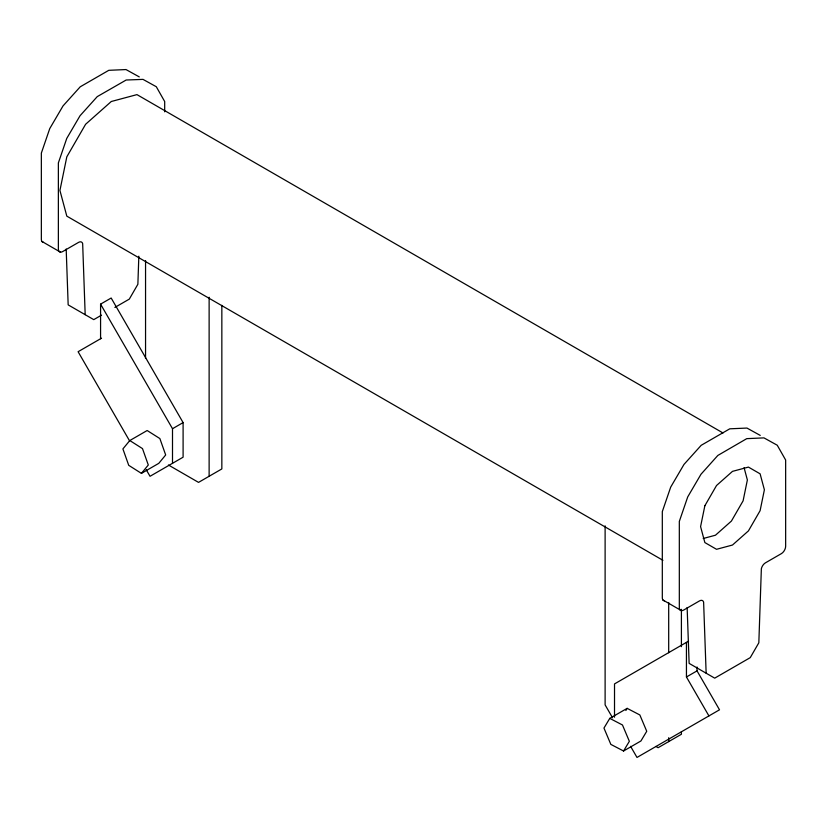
<?xml version="1.0" encoding="UTF-8"?>
<svg xmlns="http://www.w3.org/2000/svg" width="827" height="827" viewBox="0 0 827 827"><rect width="100%" height="100%" fill="white"/><g stroke="black" fill="none" stroke-linecap="round" stroke-linejoin="round"><path stroke-width="1.24" d="M100.574 338.739L100.574 304.14L111.169 298.02L183.098 422.597L183.098 457.197L150.028 476.29L146.172 469.622M172.502 463.316L172.502 428.717L100.574 304.14M614.513 717.226L614.523 683.908L688.56 641.152M708.915 715.913L686.441 676.982L686.441 642.383M630.577 746.316L636.997 757.439L719.511 709.804L697.037 670.873L697.037 667.027M138.833 256.194L137.871 284.271L129.312 299.105L114.86 307.448M609.778 718.374L603.958 728.08L610.843 744.393L623.548 751.009L640.925 740.982L646.735 731.275L639.85 714.962L627.155 708.346L609.778 718.374L622.473 724.99L629.357 741.312L623.548 751.009M625.863 710.496L627.155 708.346M129.798 440.543L122.903 448.916L128.723 465.322L141.417 473.375L158.794 463.337L165.679 454.974L159.869 438.558L147.165 430.516L129.798 440.543L142.492 448.596L148.302 465.012L141.417 473.375M101.525 315.149L93.751 319.635L68.165 304.874L66.181 248.999M101.545 338.181L78.1 351.713L129.477 440.698M172.502 428.717L183.098 422.597M686.441 676.982L697.037 670.873M703.208 538.501L715.469 535.214L731.419 521.062L743.101 500.842L747.37 479.96L744.083 467.689M139.277 76.901L126.004 69.561L108.792 70.316L80.229 86.804L63.028 105.918L49.754 128.588L41.35 153.088L41.35 239.323A6.016 3.473 -60 0 0 43.48 242.342M760.24 435.405L746.957 428.066L729.755 428.82L701.193 445.308L683.991 464.423L670.707 487.093L662.313 511.593L662.313 597.828A6.016 3.473 -60 0 0 664.432 600.847M723.015 432.976L136.962 94.619L111.283 101.504L85.605 124.277L66.811 156.83L59.926 190.458L66.811 216.136L662.923 560.303M41.919 241.443L60.485 252.163M662.882 599.957L681.448 610.677M168.419 465.001L198.532 482.389L221.843 468.93L221.843 305.349M655.863 746.43L658.096 747.711L681.407 734.262L681.407 731.678M612.59 717.846L605.116 704.893L605.116 525.858M706.144 673.199L703.612 602.097A6.016 3.473 -60 0 0 699.528 600.898L683.578 610.099A6.016 3.473 -60 0 1 679.318 607.649L679.318 521.423L687.723 496.913L700.996 474.243L717.836 455.45L746.771 438.641L763.972 437.886L777.246 445.226L785.65 460.029L785.65 546.265A6.016 3.473 -60 0 1 781.401 553.625L765.44 562.836A6.016 3.473 -60 0 0 761.357 568.759L758.835 642.786L750.265 657.62L714.704 678.15L689.129 663.378L687.144 607.504M85.181 314.694L82.659 243.583A6.016 3.473 -60 0 0 78.565 242.383L62.614 251.594A6.016 3.473 -60 0 1 58.366 249.144L58.366 162.909L66.76 138.409L80.043 115.739L97.245 96.625L126.18 80.012L143.009 79.382L156.293 86.721L164.687 101.525L164.687 111.821M681.407 609.323L681.407 646.673M668.692 602.49L668.692 652.73M668.692 737.736L668.692 741.602M209.128 297.234L209.128 476.269M145.552 260.536L145.552 358.422M704.862 505.731L700.583 526.613L704.862 542.564L716.533 549.304L732.484 545.034L748.435 530.893L760.106 510.662L764.386 489.78L760.106 473.83L748.435 467.09L732.484 471.369L716.533 485.511L704.862 505.731"/></g></svg>
